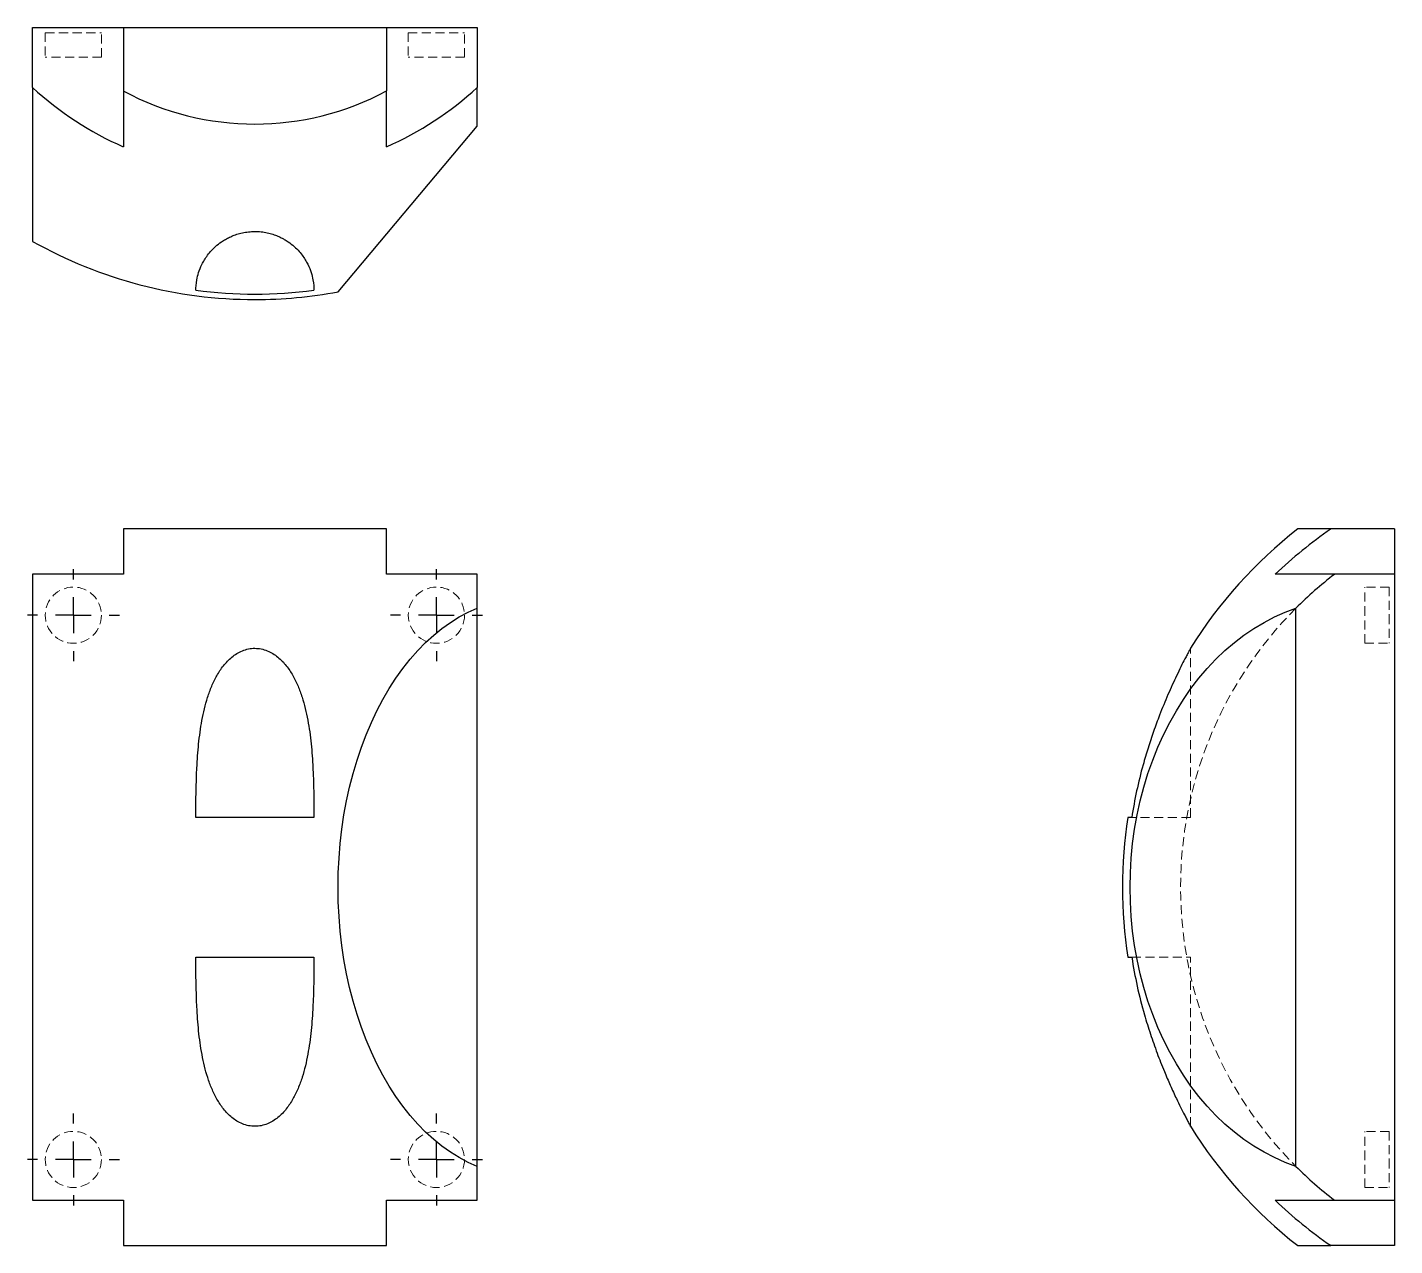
# Model space of a CAD drawing. Header units: millimetres. Extents: x 51 to 242, y 7 to 177.
import ezdxf

# ---------------------------------------------------------------- set-up
doc = ezdxf.new("R2010")
doc.units = ezdxf.units.MM
doc.linetypes.add('HIDDEN', pattern=[1.905, 1.27, -0.635])
doc.layers.add('10', color=7, linetype='Continuous')

# ---------------------------------------------------------------- blocks, each defined once
blk = doc.blocks.new('SW_CENTERMARKSYMBOL_0')
at = {"layer": '10', "color": 0}
for p, q in [((0, 5), (0, 6.42)), ((0, 0), (0, 2.5)), ((-5, 0), (-6.42, 0)), ((0, 0), (-2.5, 0)), ((0, 0), (0, -2.5)), ((0, 0), (2.5, 0)), ((5, 0), (6.42, 0)), ((0, -5), (0, -6.42))]:
    blk.add_line(p, q, dxfattribs=at)
blk = doc.blocks.new('SW_CENTERMARKSYMBOL_1')
at = {"layer": '10', "color": 0}
for p, q in [((0, 5), (0, 6.42)), ((0, 0), (0, 2.5)), ((-5, 0), (-6.42, 0)), ((0, 0), (-2.5, 0)), ((0, 0), (0, -2.5)), ((0, 0), (2.5, 0)), ((5, 0), (6.42, 0)), ((0, -5), (0, -6.42))]:
    blk.add_line(p, q, dxfattribs=at)
blk = doc.blocks.new('SW_CENTERMARKSYMBOL_2')
at = {"layer": '10', "color": 0}
for p, q in [((0, 5), (0, 6.42)), ((0, 0), (0, 2.5)), ((-5, 0), (-6.42, 0)), ((0, 0), (-2.5, 0)), ((0, 0), (0, -2.5)), ((0, 0), (2.5, 0)), ((5, 0), (6.42, 0)), ((0, -5), (0, -6.42))]:
    blk.add_line(p, q, dxfattribs=at)
blk = doc.blocks.new('SW_CENTERMARKSYMBOL_3')
at = {"layer": '10', "color": 0}
for p, q in [((0, 5), (0, 6.42)), ((0, 0), (0, 2.5)), ((-5, 0), (-6.42, 0)), ((0, 0), (-2.5, 0)), ((0, 0), (0, -2.5)), ((0, 0), (2.5, 0)), ((5, 0), (6.42, 0)), ((0, -5), (0, -6.42))]:
    blk.add_line(p, q, dxfattribs=at)

msp = doc.modelspace()

# ---------------------------------------------------------------- linework, layer by layer
at = {"color": 7, "linetype": 'Continuous', "lineweight": 25}
for p, q in [((51.99, 168.58), (51.99, 176.99)), ((51.99, 176.99), (64.65, 176.99)), ((64.65, 176.99), (101.35, 176.99)), ((64.65, 176.99), (64.65, 168.11)), ((101.35, 176.99), (101.35, 168.11)), ((101.35, 176.99), (114.01, 176.99)), ((114.01, 176.99), (114.01, 168.58)), ((51.99, 168.58), (51.99, 147.13)), ((64.65, 168.11), (64.65, 160.33)), ((101.35, 160.33), (101.35, 168.11)), ((114.01, 163.21), (114.01, 168.58)), ((94.6, 140.08), (114.01, 163.21)), ((64.65, 107), (64.65, 100.67)), ((101.35, 107), (64.65, 107)), ((101.35, 100.67), (101.35, 107)), ((233.11, 107), (228.5, 107)), ((241.99, 107), (233.11, 107)), ((241.99, 107), (241.99, 100.67)), ((51.99, 100.67), (51.99, 13.33)), ((64.65, 100.67), (51.99, 100.67)), ((114.01, 100.67), (101.35, 100.67)), ((114.01, 95.94), (114.01, 100.67)), ((233.58, 100.67), (225.33, 100.67)), ((241.99, 100.67), (233.58, 100.67)), ((241.99, 100.67), (241.99, 13.33)), ((114.01, 18.06), (114.01, 95.94)), ((228.21, 18.06), (228.21, 95.94)), ((91.23, 66.75), (74.77, 66.75)), ((205.31, 66.75), (204.76, 66.75)), ((74.77, 47.25), (91.23, 47.25)), ((204.76, 47.25), (205.31, 47.25)), ((114.01, 13.33), (114.01, 18.06)), ((51.99, 13.33), (64.65, 13.33)), ((64.65, 13.33), (64.65, 7)), ((101.35, 13.33), (114.01, 13.33)), ((101.35, 7), (101.35, 13.33)), ((225.33, 13.33), (233.58, 13.33)), ((233.58, 13.33), (241.99, 13.33)), ((241.99, 13.33), (241.99, 7)), ((64.65, 7), (101.35, 7)), ((228.5, 7), (233.11, 7)), ((241.99, 7), (233.11, 7))]:
    msp.add_line(p, q, dxfattribs=at)
at = {"color": 7, "linetype": 'HIDDEN', "lineweight": 18}
for p, q in [((53.76, 176.23), (61.61, 176.23)), ((53.76, 176.23), (53.76, 172.81)), ((61.61, 172.81), (61.61, 176.23)), ((104.39, 176.23), (112.24, 176.23)), ((104.39, 176.23), (104.39, 172.81)), ((112.24, 172.81), (112.24, 176.23)), ((61.61, 172.81), (53.76, 172.81)), ((112.24, 172.81), (104.39, 172.81)), ((237.81, 94.97), (237.81, 98.9)), ((241.23, 98.9), (237.81, 98.9)), ((241.23, 98.9), (241.23, 94.97)), ((237.81, 91.05), (237.81, 94.97)), ((241.23, 94.97), (241.23, 91.05)), ((213.51, 66.75), (213.51, 90.35)), ((237.81, 91.05), (241.23, 91.05)), ((213.51, 66.75), (205.31, 66.75)), ((205.31, 47.25), (213.51, 47.25)), ((213.51, 23.65), (213.51, 47.25)), ((237.81, 19.03), (237.81, 22.95)), ((241.23, 22.95), (237.81, 22.95)), ((241.23, 22.95), (241.23, 19.03)), ((237.81, 15.1), (237.81, 19.03)), ((241.23, 19.03), (241.23, 15.1)), ((237.81, 15.1), (241.23, 15.1))]:
    msp.add_line(p, q, dxfattribs=at)
at = {"color": 7, "linetype": 'Continuous', "lineweight": 25, "flags": 128}
for points in [[(114.01, 18.06), (112.75, 18.62), (111.51, 19.28), (110.29, 20.03), (109.1, 20.88), (107.94, 21.82), (106.81, 22.85), (105.71, 23.97), (104.65, 25.18), (103.63, 26.46), (102.66, 27.83), (101.73, 29.27), (100.85, 30.78), (100.02, 32.36), (99.25, 34.01), (98.52, 35.71), (97.86, 37.46), (97.25, 39.27), (96.7, 41.12), (96.22, 43.02), (95.79, 44.95), (95.43, 46.91), (95.13, 48.9), (94.9, 50.9), (94.74, 52.93), (94.64, 54.96), (94.6, 57), (94.64, 59.04), (94.74, 61.07), (94.9, 63.1), (95.13, 65.1), (95.43, 67.09), (95.79, 69.05), (96.22, 70.98), (96.7, 72.88), (97.25, 74.73), (97.86, 76.54), (98.52, 78.29), (99.25, 79.99), (100.02, 81.64), (100.85, 83.22), (101.73, 84.73), (102.66, 86.17), (103.63, 87.54), (104.65, 88.82), (105.71, 90.03), (106.81, 91.15), (107.94, 92.18), (109.1, 93.12), (110.29, 93.97), (111.51, 94.72), (112.75, 95.38), (114.01, 95.94)], [(228.21, 18.06), (226.71, 18.62), (225.23, 19.28), (223.78, 20.03), (222.36, 20.88), (220.97, 21.82), (219.63, 22.85), (218.32, 23.97), (217.06, 25.18), (215.85, 26.46), (214.69, 27.83), (213.58, 29.27), (212.53, 30.78), (211.54, 32.36), (210.62, 34.01), (209.76, 35.71), (208.96, 37.46), (208.24, 39.27), (207.58, 41.12), (207, 43.02), (206.5, 44.95), (206.07, 46.91), (205.71, 48.9), (205.44, 50.9), (205.24, 52.93), (205.12, 54.96), (205.08, 57), (205.12, 59.04), (205.24, 61.07), (205.44, 63.1), (205.71, 65.1), (206.07, 67.09), (206.5, 69.05), (207, 70.98), (207.58, 72.88), (208.24, 74.73), (208.96, 76.54), (209.76, 78.29), (210.62, 79.99), (211.54, 81.64), (212.53, 83.22), (213.58, 84.73), (214.69, 86.17), (215.85, 87.54), (217.06, 88.82), (218.32, 90.03), (219.63, 91.15), (220.97, 92.18), (222.36, 93.12), (223.78, 93.97), (225.23, 94.72), (226.71, 95.38), (228.21, 95.94)]]:
    msp.add_lwpolyline(points, dxfattribs=at)
at = {"color": 7, "linetype": 'HIDDEN', "lineweight": 18}
for centre in [(57.68, 94.97), (108.32, 94.97), (57.68, 19.03), (108.32, 19.03)]:
    msp.add_circle(centre, 3.92, dxfattribs=at)
at = {"color": 7, "linetype": 'Continuous', "lineweight": 25}
for centre, radius, start, end in [((83, 202.3), 45.81, 227.3924, 246.3807), ((83, 202.3), 38.8, 241.7707, 298.2293), ((83, 202.3), 45.81, 293.6193, 312.6076), ((83, 202.3), 63.29, 240.6594, 270), ((83, 202.3), 62.54, 262.4397, 277.5603), ((83, 202.3), 63.29, 270, 280.5631), ((267.3, 57), 63.29, 127.8145, 148.2062), ((267.3, 57), 60.57, 124.3635, 133.8643), ((267.3, 57), 55.17, 127.6707, 135.1082), ((267.3, 57), 63.29, 171.1412, 188.8588), ((267.3, 57), 63.29, 211.7938, 232.1855), ((267.3, 57), 55.17, 224.8918, 232.3293), ((267.3, 57), 60.57, 226.1357, 235.6365)]:
    msp.add_arc(centre, radius, start, end, dxfattribs=at)
at = {"color": 7, "linetype": 'HIDDEN', "lineweight": 18}
msp.add_arc((267.3, 57), 55.17, 135.1082, 224.8918, dxfattribs=at)
at = {"color": 7, "linetype": 'Continuous', "lineweight": 25}
for points, knots in [([(74.77, 140.31), (74.77, 140.68), (74.8, 141.17), (74.96, 142.08), (75.04, 142.41), (75.27, 143.12), (75.42, 143.51), (75.72, 144.12), (75.83, 144.33), (76.09, 144.76), (76.24, 144.98), (76.58, 145.43), (76.76, 145.66), (77.19, 146.12), (77.43, 146.35), (77.97, 146.8), (78.27, 147.03), (78.79, 147.35), (78.97, 147.46), (79.36, 147.66), (79.57, 147.76), (80.01, 147.95), (80.24, 148.04), (80.73, 148.19), (80.99, 148.26), (81.53, 148.38), (81.81, 148.43), (82.4, 148.49), (82.7, 148.51), (83.14, 148.51), (83.29, 148.51), (83.59, 148.49), (83.74, 148.48), (84.17, 148.43), (84.46, 148.38), (85, 148.27), (85.26, 148.2), (85.75, 148.04), (85.98, 147.95), (86.42, 147.77), (86.63, 147.67), (87.02, 147.46), (87.2, 147.36), (87.72, 147.03), (88.02, 146.81), (88.57, 146.35), (88.8, 146.12), (89.23, 145.67), (89.41, 145.44), (89.75, 145), (89.9, 144.78), (90.16, 144.35), (90.27, 144.13), (90.58, 143.52), (90.73, 143.13), (90.96, 142.41), (91.03, 142.08), (91.2, 141.17), (91.23, 140.68), (91.23, 140.31)], [0, 0, 0, 0, 0.125, 0.125, 0.1875, 0.1875, 0.25, 0.25, 0.28125, 0.28125, 0.3125, 0.3125, 0.34375, 0.34375, 0.375, 0.375, 0.40625, 0.40625, 0.421875, 0.421875, 0.4375, 0.4375, 0.453125, 0.453125, 0.46875, 0.46875, 0.484375, 0.484375, 0.5, 0.5, 0.507812, 0.507812, 0.515625, 0.515625, 0.53125, 0.53125, 0.546875, 0.546875, 0.5625, 0.5625, 0.578125, 0.578125, 0.59375, 0.59375, 0.625, 0.625, 0.65625, 0.65625, 0.6875, 0.6875, 0.71875, 0.71875, 0.75, 0.75, 0.8125, 0.8125, 0.875, 0.875, 1, 1, 1, 1]), ([(74.77, 66.75), (74.77, 69.08), (74.8, 71.38), (74.96, 74.77), (75.04, 75.89), (75.27, 78.1), (75.42, 79.2), (75.72, 80.83), (75.83, 81.37), (76.09, 82.45), (76.24, 82.98), (76.58, 84.03), (76.76, 84.55), (77.19, 85.56), (77.43, 86.05), (77.97, 87.01), (78.27, 87.47), (78.79, 88.13), (78.97, 88.34), (79.36, 88.74), (79.57, 88.93), (80.01, 89.29), (80.24, 89.46), (80.73, 89.76), (80.99, 89.89), (81.53, 90.11), (81.81, 90.2), (82.4, 90.32), (82.7, 90.35), (83.14, 90.35), (83.29, 90.34), (83.59, 90.31), (83.74, 90.29), (84.17, 90.2), (84.46, 90.12), (85, 89.9), (85.26, 89.76), (85.75, 89.47), (85.98, 89.3), (86.42, 88.94), (86.63, 88.75), (87.02, 88.35), (87.2, 88.14), (87.72, 87.49), (88.02, 87.03), (88.57, 86.07), (88.8, 85.57), (89.23, 84.57), (89.41, 84.06), (89.75, 83.02), (89.9, 82.49), (90.16, 81.42), (90.27, 80.87), (90.58, 79.23), (90.73, 78.13), (90.96, 75.9), (91.03, 74.78), (91.2, 71.39), (91.23, 69.08), (91.23, 66.75)], [0, 0, 0, 0, 0.125, 0.125, 0.1875, 0.1875, 0.25, 0.25, 0.28125, 0.28125, 0.3125, 0.3125, 0.34375, 0.34375, 0.375, 0.375, 0.40625, 0.40625, 0.421875, 0.421875, 0.4375, 0.4375, 0.453125, 0.453125, 0.46875, 0.46875, 0.484375, 0.484375, 0.5, 0.5, 0.507812, 0.507812, 0.515625, 0.515625, 0.53125, 0.53125, 0.546875, 0.546875, 0.5625, 0.5625, 0.578125, 0.578125, 0.59375, 0.59375, 0.625, 0.625, 0.65625, 0.65625, 0.6875, 0.6875, 0.71875, 0.71875, 0.75, 0.75, 0.8125, 0.8125, 0.875, 0.875, 1, 1, 1, 1]), ([(213.51, 90.35), (213.5, 90.34), (213.49, 90.32), (213.41, 90.16), (213.27, 89.89), (213.04, 89.47), (212.68, 88.77), (212.18, 87.79), (211.58, 86.55), (210.97, 85.24), (210.36, 83.88), (209.77, 82.47), (209.09, 80.77), (208.35, 78.76), (207.58, 76.44), (206.76, 73.68), (205.96, 70.45), (205.52, 67.98), (205.31, 66.75)], [0, 0, 0, 0, 0.024483, 0.047589, 0.071249, 0.105225, 0.140152, 0.195873, 0.25302, 0.307985, 0.36298, 0.419203, 0.475437, 0.561847, 0.648361, 0.734828, 0.867407, 1, 1, 1, 1]), ([(91.23, 47.25), (91.23, 44.92), (91.2, 42.62), (91.04, 39.23), (90.96, 38.11), (90.73, 35.9), (90.58, 34.8), (90.28, 33.17), (90.17, 32.63), (89.91, 31.55), (89.76, 31.02), (89.42, 29.97), (89.24, 29.45), (88.81, 28.44), (88.57, 27.95), (88.03, 26.99), (87.73, 26.53), (87.21, 25.87), (87.03, 25.66), (86.64, 25.26), (86.43, 25.07), (85.99, 24.71), (85.76, 24.54), (85.27, 24.24), (85.01, 24.11), (84.47, 23.89), (84.19, 23.8), (83.6, 23.68), (83.3, 23.65), (82.86, 23.65), (82.71, 23.66), (82.41, 23.69), (82.26, 23.71), (81.83, 23.8), (81.54, 23.88), (81, 24.1), (80.74, 24.24), (80.25, 24.53), (80.02, 24.7), (79.58, 25.06), (79.37, 25.25), (78.98, 25.65), (78.8, 25.86), (78.28, 26.51), (77.98, 26.97), (77.43, 27.93), (77.2, 28.43), (76.77, 29.43), (76.59, 29.94), (76.25, 30.98), (76.1, 31.51), (75.84, 32.58), (75.73, 33.13), (75.42, 34.77), (75.27, 35.87), (75.04, 38.1), (74.97, 39.22), (74.8, 42.61), (74.77, 44.92), (74.77, 47.25)], [0, 0, 0, 0, 0.125, 0.125, 0.1875, 0.1875, 0.25, 0.25, 0.28125, 0.28125, 0.3125, 0.3125, 0.34375, 0.34375, 0.375, 0.375, 0.40625, 0.40625, 0.421875, 0.421875, 0.4375, 0.4375, 0.453125, 0.453125, 0.46875, 0.46875, 0.484375, 0.484375, 0.5, 0.5, 0.507812, 0.507812, 0.515625, 0.515625, 0.53125, 0.53125, 0.546875, 0.546875, 0.5625, 0.5625, 0.578125, 0.578125, 0.59375, 0.59375, 0.625, 0.625, 0.65625, 0.65625, 0.6875, 0.6875, 0.71875, 0.71875, 0.75, 0.75, 0.8125, 0.8125, 0.875, 0.875, 1, 1, 1, 1]), ([(205.31, 47.25), (205.55, 45.9), (206.02, 43.19), (206.95, 39.61), (207.91, 36.51), (208.84, 33.87), (209.78, 31.48), (210.69, 29.35), (211.46, 27.69), (212.13, 26.31), (212.61, 25.36), (212.97, 24.66), (213.21, 24.21), (213.38, 23.89), (213.48, 23.71), (213.52, 23.63), (213.51, 23.65), (213.51, 23.65)], [0, 0, 0, 0, 0.145482, 0.290941, 0.390441, 0.490013, 0.589374, 0.667071, 0.745625, 0.798942, 0.85321, 0.885941, 0.919324, 0.945184, 0.971721, 0.997622, 1, 1, 1, 1])]:
    msp.add_open_spline(points, degree=3, knots=knots, dxfattribs=at)

# ---------------------------------------------------------------- block references
at = {"layer": '10'}
for name, p in [('SW_CENTERMARKSYMBOL_3', (57.68, 94.97)), ('SW_CENTERMARKSYMBOL_2', (108.32, 94.97)), ('SW_CENTERMARKSYMBOL_0', (57.68, 19.03)), ('SW_CENTERMARKSYMBOL_1', (108.32, 19.03))]:
    msp.add_blockref(name, p, dxfattribs=at)

doc.saveas('drawing.dxf')
